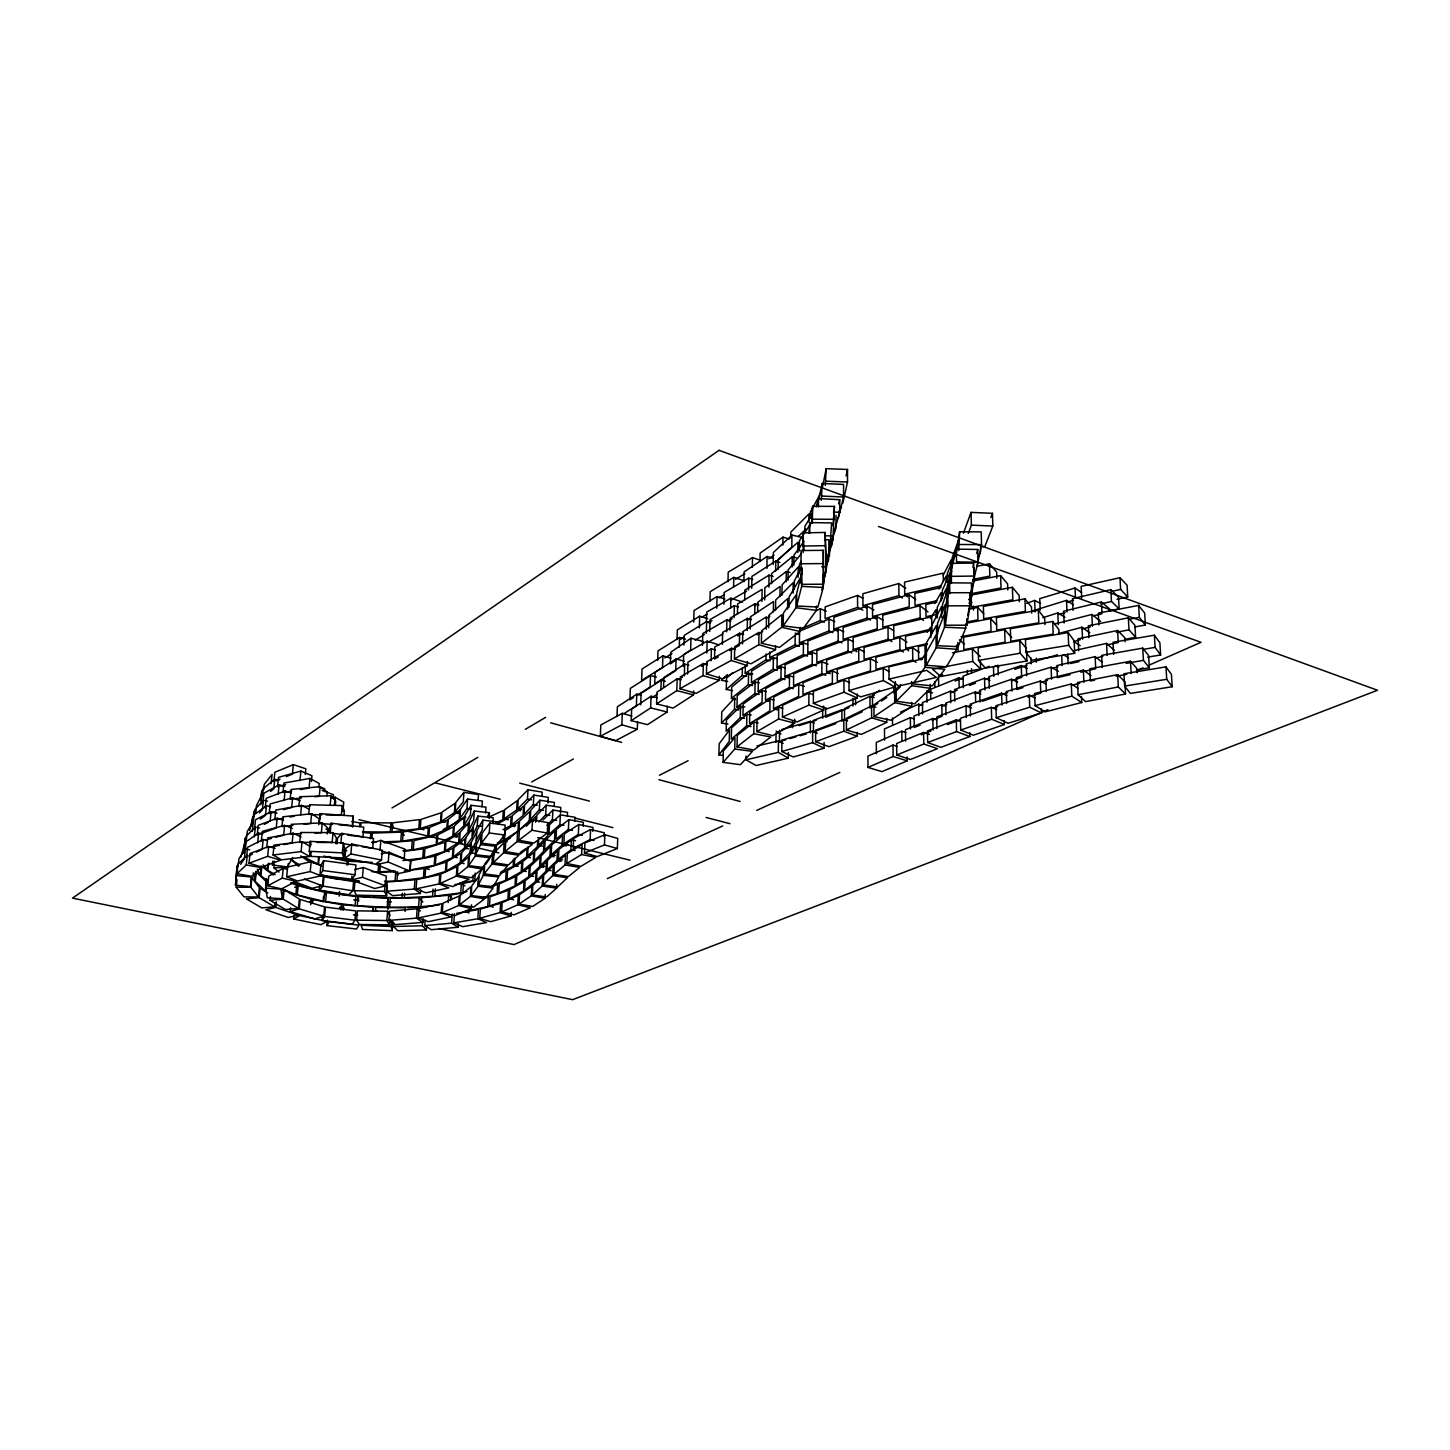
<?xml version="1.0" encoding="UTF-8"?>
<svg xmlns="http://www.w3.org/2000/svg" width="1450" height="1450" viewBox="0 0 1450 1450"><rect width="100%" height="100%" fill="white"/><g stroke="black" fill="none" stroke-linecap="round" stroke-linejoin="round"><path stroke-width="1.5" d="M829.309 548.154L829.291 556.655L831.629 522.924L809.807 522.598L808.864 533.092M832.391 671.042L832.373 683.077L802.974 694.55L803.046 682.642L832.391 671.042L838.263 673.471M832.318 537.497L832.318 543.841L826.899 557.815M832.862 536.192L832.862 540.433L834.457 506.394L812.616 506.267L811.674 523.305M837.284 630.967L833.841 629.119L833.859 617.247L867.009 606.136L873.824 609.961M836.016 515.276L835.998 527.945L829.889 546.233M821.896 661.816L793.658 673.797L793.549 685.596L821.86 673.761L821.896 661.816L827.914 664.173M821.244 500.268L822.277 483.466L843.556 484.427L843.574 497.024L838.227 518.031M822.658 718.257L822.694 710.609M801.759 573.384L796.721 593.195L796.63 606.009L817.854 607.043L823.31 587.449L823.346 574.436M823.509 584.187L823.292 550.329L801.071 550.529L800.98 563.76L801.651 584.35L823.509 584.187L823.292 550.329M813.142 694.586L808.919 693.154L782.565 705.226L782.456 717.043L797.174 721.901L823.654 710.083L823.673 706.114M816.459 732.993L812.653 731.126L781.894 740.08L781.786 751.517L793.295 756.954L824.071 748.218L824.089 742.472M824.76 576.556L824.778 572.297M821.787 566.751L826.156 566.678L825.159 532.458L802.883 532.857L803.246 552.359M825.612 707.673L825.594 717.243L849.066 707.654M825.304 485.478L826.192 468.658L847.507 469.456L847.525 482.016L842.758 503.331M830.197 673.724L826.591 671.984L826.627 660.022L858.726 648.984L864.109 651.648M828.603 555.821L828.584 560.044L825.938 565.917M832.844 632.599L828.965 630.913L829.001 619.059L799.53 631.167L799.439 642.894L803.3 644.543M812.308 523.396L812.616 506.267M812.272 652.428L785.084 664.771L784.957 676.479L812.217 664.299L812.272 652.428L816.386 653.968M824.071 748.218L812.598 742.672L812.653 731.126M857.258 693.952L857.276 697.976L826.681 708.905L813.359 703.304L813.414 691.324L843.936 680.123L849.627 682.606M817.184 733.283L813.45 731.833L813.504 720.342L841.906 709.739L841.906 721.357M857.131 732.377L857.149 736.256L828.929 746.696L815.625 741.729L815.661 730.166L843.809 719.472L847.597 720.94M783.236 625.82L796.032 607.713L796.123 594.917L783.362 613.223L783.236 625.82L803.264 628.43L816.404 610.396L816.423 606.136M818.471 506.993L818.507 498.564L839.731 499.706L839.731 512.339L833.732 533.02M799.802 629.318L820.338 620.546L820.374 608.746L826.283 611.266M803.427 642.876L777.182 655.545L777.055 667.181L803.354 654.657L803.427 642.876L807.614 644.38M804.859 532.458L804.895 526.368L812.435 513.789M811.601 654.439L807.813 652.772L807.886 640.972L838.173 629.191L843.846 631.783M808.882 522.054L808.919 513.952L790.812 532.077L790.757 538.077M782.456 717.043L808.846 705.117L808.919 693.154M809.752 533.382L809.807 522.598M810.188 518.339L810.224 512.267L821.28 492.13M810.369 732.776L810.423 721.303L781.604 729.604M794.256 589.461L794.31 581.088L801.089 567.548M769.787 651.884L769.714 657.684L795.107 644.833L795.18 635.082M782.728 708.252L778.722 707.201L757.045 719.998L756.864 731.652L772.796 735.676L794.673 723.151L794.691 719.218M797.881 552.486L797.953 542.3L778.215 559.555L778.106 569.596M798.171 577.408L798.243 566.986L782.058 584.93L781.949 595.207M799.186 573.692L799.24 565.337L800.926 561.368M799.385 550.891L799.457 540.687L812.236 521.329M798.714 684.545L798.642 696.417L773.539 708.706L773.666 696.979L798.714 684.545L804.388 686.357M761.395 643.274L781.695 627.27L781.822 614.691L761.558 630.859L761.395 643.274L779.52 647.371L800.074 631.493L800.092 627.306M800.164 582.465L800.183 578.206L789.054 597.056L788.963 607.532M800.599 582.791L802.176 568.309M796.63 606.009L801.669 586.398L801.614 567.168M786.208 581.74L786.317 571.499L790.232 572.533M787.64 609.054L787.731 598.578L768.844 615.38L768.681 627.759M788.021 580.236L788.111 569.995L801.705 553.211M746.043 756.03L745.971 759.818L756.103 765.509L788.347 758.169L788.401 752.478M789.507 675.754L765.654 688.533L765.509 700.187L789.398 687.536L789.507 675.754L793.349 676.933M802.067 537.37L791.936 535.086L791.827 547.212L776.312 561.621M792.153 567.004L792.244 556.8L796.213 557.797M793.096 593.123L793.168 582.683L775.659 600.064L775.533 610.377M792.479 727.683L792.534 721.991M793.821 565.464L793.893 555.241L803.934 541.466M775.949 742.4L776.04 732.939M756.864 731.652L778.596 719.001L778.722 707.201M788.347 758.169L778.324 752.351L778.451 740.932L756.936 745.971M779.973 596.693L780.082 586.416L757.788 602.221L757.643 612.353M783.199 743.397L779.429 741.566L779.538 730.184M781.097 666.783L758.368 679.869L758.187 691.433L780.97 678.473L781.097 666.783L785.012 667.906M782.873 545.091L782.964 537.134L789.217 539.037M768.899 587.196L769.044 575.124L773.122 576.429M770.022 699.027L769.877 710.736L749.541 723.695L749.722 712.131L770.022 699.027L774.101 700.024M771.527 583.661L771.654 573.584L792.244 556.8M773.194 564.503L773.339 552.541L791.936 535.086M773.357 611.809L773.484 601.533L750.429 616.83L750.23 629.01M773.357 657.611L751.644 670.987L751.463 682.479L773.213 669.229L773.357 657.611L777.327 658.699M775.623 571.137L775.75 561.096L779.864 562.401M734.461 658.898L758.803 644.688L758.984 632.309L734.697 646.664L734.461 658.898L751.009 663.774L775.496 649.709L775.551 645.594M759.999 560.951L760.108 553.084L782.964 537.134M761.939 601.46L762.12 589.334L737.633 603.979L737.452 613.948M762.211 690.635L762.048 702.253L742.962 715.502L743.161 704.029L762.211 690.635L766.343 691.577M764.694 599.938L764.857 587.794L786.317 571.499M766.923 568.418L767.086 556.492L773.267 558.413M745.336 665.677L745.209 673.289L766.017 659.768L766.089 653.986M766.307 629.191L766.47 616.83L742.744 631.638L742.527 643.854M735.621 699.226L731.452 698.393L748.363 684.636L748.544 673.181L752.768 674.051M751.716 588.338L751.897 576.429L775.75 561.096M752.351 567.367L752.496 557.579L760.344 560.28M754.761 613.876L754.906 603.762L758.948 605.085M753.946 722.1L737.252 735.386L737.035 746.859L753.764 733.718L753.946 722.1L758.187 722.916M755.088 682.026L737.198 695.674L736.981 707.056L754.924 693.553L755.088 682.026L759.274 682.932M740.497 706.222L726.432 719.979L726.196 731.271L740.298 717.659L740.497 706.222L744.811 706.929M732.558 690.671L726.269 689.457L742.255 675.482L742.382 667.906M743.904 581.722L744.086 571.916L767.086 556.492M744.684 600.046L744.847 590.096L769.044 575.124M747.221 630.569L747.421 618.389L751.444 619.712M735.476 649.546L731.452 648.259L706.73 661.762L706.44 673.815L722.426 678.781L747.312 665.586L747.384 661.526M748.562 589.987L748.762 578.115L752.695 579.456M746.841 714.288L731.543 727.809L731.326 739.192L746.659 725.816L746.841 714.288L751.136 715.049M706.44 673.815L731.217 660.475L731.452 648.259M731.452 698.393L731.688 687.082L748.544 673.181M733.591 587.123L733.791 577.354L743.651 580.616M734.117 617.646L734.334 605.701L738.304 607.006M721.52 723.079L734.498 709.268L734.715 697.903L721.756 711.859L721.52 723.079L727.954 724.058M734.769 748.998L734.969 737.543L723.314 751.082L723.097 762.374L740.479 764.676L752.405 751.372L734.769 748.998L723.097 762.374M743.614 634.52L739.609 633.215L739.373 645.413L729.821 650.651M722.354 644.434L722.607 632.418L747.421 618.389M723.912 604.179L724.148 592.434L748.762 578.115M726.631 631.783L726.885 619.821L730.854 621.107M727.991 581.831L728.19 572.17L752.496 557.579M726.269 689.457L726.504 678.219L732.884 672.582M729.984 630.079L730.22 618.081L754.906 603.762M730.673 608.076L730.873 598.197L742.672 602.149M716.771 608.257L717.025 596.548L724.946 599.086M707.382 664.752L703.341 663.538L680.34 676.86L679.996 688.75L696.145 693.39L719.309 680.358L719.399 676.353M718.91 754.924L719.164 743.723L729.495 730.021L729.278 741.367L718.91 754.924L723.278 755.45M679.996 688.75L703.033 675.591L703.341 663.538M706.44 621.905L706.676 612.136L730.873 598.197M706.331 633.306L706.621 621.524L710.645 622.739M706.839 653.062L707.129 641.154L719.091 644.888M709.974 601.315L710.21 591.673L733.791 577.354M709.702 631.439L709.974 619.639L734.334 605.701M711.098 660.747L711.388 648.73L715.412 649.963M681.337 679.851L677.168 678.763L656.977 692.194L656.596 703.903L673.144 708.053L693.535 694.894L693.644 690.961M699.371 627.85L699.661 616.196L707.618 618.643M702.452 645.413L702.743 633.577L726.885 619.821M332.521 824.397L319.308 823.419L320.214 813.613L353.184 816.096L352.549 827.134M687.608 674.051L687.934 662.179L711.388 648.73M690.961 638.236L690.653 650.017L670.353 663.919L670.697 652.301L690.961 638.236L703.449 641.571M693.716 622.123L694.024 610.577L717.025 596.548M676.062 658.934L675.718 670.661L654.729 683.874L655.128 672.293L676.062 658.934L684.201 661.182M677.023 639.504L677.313 629.916L699.661 616.196M656.596 703.903L676.806 690.635L677.168 678.763M679.271 647.171L679.561 637.493L685.542 639.251M683.312 666.329L683.657 654.548L707.129 641.154M683.983 645.069L684.255 635.372L706.621 621.524M684.346 675.954L684.672 664.1L688.822 665.206M657.213 697.776L651.05 696.217L631.638 709.123L631.203 720.65L647.534 724.656L667.145 712.004L667.326 706.186M244.923 844.353L245.123 838.317L243.618 853.107M660.892 689.982L661.218 680.249L665.296 681.319M662.904 655.871L662.523 667.453L641.589 680.467L642.006 669.012L662.904 655.871L670.915 658.137M663.556 687.373L663.864 677.621L684.672 664.1M656.542 677.15L650.524 675.519L650.126 687.064L637.257 695.166M631.203 720.65L650.651 707.908L651.05 696.217M657.666 660.439L657.974 650.869L679.561 637.493M631.928 716.137L622.304 713.309L600.808 724.964L600.318 736.31L615.634 740.66L637.293 729.259L637.565 721.629M640.701 704.827L641.099 693.299L661.218 680.249M640.846 695.184L636.804 694.151L636.387 705.661L623.989 713.618M600.318 736.31L621.851 724.801L622.304 713.309M617.338 848.54L617.736 838.426L604.886 834.747L584.912 842.976L584.459 853.017L597.273 856.569L617.338 848.54L604.451 844.897L584.459 853.017M616.993 716.264L617.374 706.784L636.804 694.151M604.07 836.777L604.251 832.753L590.567 829.509L573.656 838.408L573.185 848.341L590.132 839.55L594.047 840.474M604.451 844.897L604.886 834.747M590.132 839.55L590.567 829.509M592.778 831.376L592.941 827.406L578.768 824.506L564.376 833.877L563.905 843.719L567.911 844.534M563.905 843.719L578.314 834.457L578.768 824.506M581.595 854.521L582.048 844.498L567.331 853.615L566.841 863.529L580.906 866.339L595.787 857.403L581.595 854.521L566.841 863.529M583.154 826.21L583.335 822.277L568.853 819.649L556.456 829.346L555.966 839.079L568.382 829.509L572.533 830.252M568.382 829.509L568.853 819.649M571.409 839.949L558.903 849.41L558.413 859.216L570.938 849.863L571.409 839.949L575.541 840.692M574.78 821.171L574.979 817.274L560.371 814.846L549.441 824.742L548.952 834.403L559.881 824.615L560.371 814.846M532.313 894.904L542.191 886.022L542.699 876.38L532.821 885.37L532.313 894.904L546.577 896.988L556.619 888.161L556.8 884.301M560.479 813.16L560.751 807.414L546.161 805.203L536.826 815.244L536.518 820.936M551.181 854.775L562.092 845.223L562.582 835.399L551.671 845.06L551.181 854.775L555.332 855.428M567.349 816.205L567.548 812.344L552.903 810.061L542.989 820.066M565.011 864.998L565.482 855.101L554.408 864.526L553.9 874.314L568.436 876.579L579.71 867.336L565.011 864.998L553.9 874.314M540.56 865.577L549.949 856.116L550.438 846.419L541.067 855.989L540.56 865.577L544.711 866.176M546.741 825.394L552.414 819.739L552.903 810.061M554.19 806.236L554.389 802.43L539.871 800.237L530.736 810.278L530.229 819.685L539.364 809.734L539.871 800.237M552.649 875.637L553.139 865.868L543.696 875.22L543.188 884.881L557.743 886.911L567.385 877.721L552.649 875.637L543.188 884.881M546.994 870.054L556.945 860.629L557.434 850.842L547.502 860.376L546.994 870.054L551.163 870.671M541.974 795.851L542.173 792.117L527.999 789.779L518.176 799.675L517.65 808.919L521.674 809.571M529.685 875.836L539.581 866.756L540.089 857.186L530.211 866.357L529.685 875.836L533.745 876.434M538.983 821.896L545.653 814.791L546.161 805.203M547.955 802.992L548.245 797.355L533.872 795.107L524.574 805.094L524.048 814.429L533.364 804.533L533.872 795.107M547.303 833.061L547.828 822.658L532.531 819.794L519.408 829.944L518.81 840.257L533.981 843.03L547.303 833.061L531.969 830.234L518.81 840.257M548.209 826.156L547.701 835.798L538.367 845.495L542.499 846.093M518.991 904.057L531.298 895.864L531.806 886.331L519.517 894.632L518.991 904.057L532.621 906.449L545.055 898.311L545.236 894.505M531.969 830.234L532.531 819.794M535.521 822.204L535.829 816.531L526.278 826.21M537.678 840.982L537.37 846.691L527.619 856.007L528.126 846.601M535.558 881.564L536.065 872.03L525.154 880.784L524.628 890.228L535.558 881.564L539.581 882.216M538.367 845.495L538.766 837.864M517.741 904.818L518.284 895.393L502.189 902.643L501.646 911.959L514.134 914.841L530.319 907.754L517.741 904.818L501.646 911.959M522.362 870.87L522.888 861.481L533.763 852.509L533.237 861.989L522.362 870.87L526.35 871.522M517.65 808.919L527.474 799.131L527.999 789.779M514.768 858.164L514.351 865.614L526.604 857.022L527.129 847.616M529.286 820.863L529.794 811.474L519.517 821.026L518.991 830.306L529.286 820.863L533.31 821.534M235.516 885.207L237.075 865.994L235.516 885.207L250.651 886.566L251.629 877.069M509.294 898.855L509.82 889.521L524.03 881.654L523.504 891.097L509.294 898.855L513.644 899.761M513.554 858.962L513.119 866.393L500.957 871.994M503.984 818.906L516.671 809.952L517.215 800.69L504.528 809.752L503.984 818.906L508.424 819.794M479.769 918.303L500.069 912.558L500.631 903.241L480.349 909.059L479.769 918.303L490.626 921.692L510.944 916.001L511.161 912.286M517.07 841.616L517.668 831.321L505.778 841.326L505.162 851.494L520.296 854.068L532.386 844.244L517.07 841.616L505.162 851.494M497.241 842.957L503.186 840.547L503.513 835.055M503.567 852.854L504.165 842.704L493.942 852.618L493.326 862.641L508.461 864.961L518.882 855.228L503.567 852.854L493.326 862.641M504.582 835.019L505.18 825.104L489.864 823.02L482.052 833.297L481.436 843.103L496.589 845.132L504.582 835.019L489.248 832.952L481.436 843.103M503.023 829.69L510.636 825.63L511.161 816.423L497.876 823.618M511.741 824.76L512.285 815.553L523.631 806.218L523.106 815.534L511.741 824.76L515.656 825.467M491.912 864.073L492.529 854.05L484.753 863.964L484.137 873.861L499.344 875.818L507.319 866.067L491.912 864.073L484.137 873.861M489.484 906.051L490.046 896.807L508.424 890.209L507.881 899.544L489.484 906.051L493.362 907.12M494.323 854.702L494.758 847.38M495.936 852.256L496.389 844.933L510.237 838.064M485.623 812.87L485.986 807.143L471.014 805.294L464.961 815.625L464.326 825.068L468.567 825.576M483.303 875.347L483.919 865.451L478.881 875.347L478.246 885.116L493.489 886.675L498.746 876.924L483.303 875.347L478.246 885.116M489.085 818.507L489.448 812.743L474.295 811.058L469.184 821.498L468.567 831.013L472.845 831.484M489.248 832.952L489.864 823.02M492.837 823.564L493.199 817.746L477.92 816.096L473.026 826.591L472.41 836.179L477.286 825.811L477.92 816.096M470.398 896.426L471.014 886.802L460.157 895.321L459.523 904.836L473.588 907.156L484.626 898.801L470.398 896.426L459.523 904.836M471.141 895.538L471.757 885.896L478.663 876.507L478.047 886.276L471.141 895.538L485.986 897.332L493.073 888.107L478.047 886.276M473.207 875.347L472.845 880.821L459.577 883.104M442.304 912.612L458.562 905.543L459.197 896.028L442.957 903.187L442.304 912.612L454.974 915.603L471.304 908.606L471.558 904.8M478.119 800.219L478.482 794.564L463.928 792.353L455.789 802.43L455.155 811.764L459.269 812.362M468.658 865.65L475.328 856.007L475.963 846.347L469.293 856.098L468.658 865.65L483.466 867.463M475.491 854.793L476.126 845.114L481.183 834.856L480.548 844.643L475.491 854.793L490.68 856.37L495.918 846.274L480.548 844.643M474.766 880.404L475.237 873.099M481.998 806.726L482.361 801.034L467.589 799.004L460.484 809.209L459.849 818.597L464.036 819.159M498.184 821.969L482.85 820.174L482.216 829.98L476.252 840.293M454.448 913.717L453.832 922.889L462.641 926.677L486.602 922.581L477.847 918.738L478.427 909.513L456.623 913.337M459.849 818.597L466.954 808.502L467.589 799.004M453.288 856.968L464.471 848.105L465.106 838.644L453.941 847.597L453.288 856.968L457.257 857.675M471.014 805.294L470.398 814.846L464.326 825.068M467.951 866.574L468.567 857.041L457.91 865.904L457.276 875.347L471.323 877.703L482.143 868.985L467.951 866.574L457.276 875.347M470.072 852.745L470.706 843.175L461.752 852.546L461.118 862.007L470.072 852.745L474.222 853.361M474.295 811.058L473.661 820.7L468.567 831.013M458.291 923.614L458.055 927.257L451.603 923.161L452.219 914.007M456.351 876.09L456.986 866.647L440.836 874.114L440.184 883.449L452.799 886.53L469.057 879.226L456.351 876.09L440.184 883.449M445.313 850.896L458.708 842.486L459.342 833.097L445.966 841.598L445.313 850.896L449.119 851.694M463.928 792.353L463.293 801.796L455.155 811.764M460.284 862.822L460.919 853.379L447.071 861.572L446.419 870.906L460.284 862.822L464.109 863.638M454.883 884.591L461.336 883.775L460.737 892.892L434.873 896.118L435.399 888.868M441.163 913.101L441.815 903.676L418.996 908.57L418.307 917.923L428.257 921.674L451.077 916.908L441.163 913.101L418.307 917.923M448.177 902.534L448.684 895.248L421.642 897.641L420.971 906.703L439.024 905.144M452.817 836.161L453.451 826.844L437.846 834.801L437.175 844.045L452.817 836.161L457.076 837.23M441.308 821.407L454.412 812.653L455.046 803.336L441.96 812.181L441.308 821.407L445.114 822.222M453.651 835.381L454.285 826.047L464.308 816.622L463.674 826.065L453.651 835.381L457.674 836.07M450.533 900.45L450.896 894.976L464.145 892.711M433.061 889.067L432.553 896.317L404.369 897.731L404.677 893.164M439.096 883.92L439.749 874.586L416.748 879.606L416.059 888.868L425.847 892.783L448.829 887.889L439.096 883.92L416.059 888.868M425.647 868.278L424.977 877.54L445.44 871.504L446.093 862.152L425.647 868.278L429.309 869.511M393.802 922.853L393.53 926.496L397.663 930.683L426.318 929.976L422.349 925.771L422.748 920.297M420.373 910.926L417.183 908.787L389.597 911.107L388.854 920.406L395.379 924.611L422.892 922.381L423.164 918.666M458.055 927.257L431.321 929.686L424.759 925.626L425.158 920.152M426.318 929.976L426.59 926.351M420.373 893.49L414.283 889.067L414.972 879.806L387.168 882.035L386.443 891.261L392.66 895.647L420.373 893.49L420.645 889.811M420.246 828.53L420.935 819.395L441.144 812.816L440.492 822.041L420.246 828.53L423.907 829.817M422.892 922.381L416.494 918.14L417.183 908.787M419.249 897.768L418.579 906.83L389.597 907.338L390.304 898.293L419.249 897.768L422.82 902.136M405.076 911.434L405.347 907.791L375.822 907.428L375.532 911.053M409.824 871.142L388.256 862.025L376.583 864.526L398.206 873.571L409.824 871.142L410.567 861.391L389.035 852.183L381.259 853.869M833.025 525.589L834.457 506.394M392.207 930.664L391.119 926.496L361.159 925.263L362.446 929.45L392.207 930.664L392.914 921.62M397.644 871.758L396.919 880.966L423.4 877.794L424.089 868.532L404.26 870.961M371.871 838.571L372.324 833.116L401.469 832.101L400.744 841.217L382.782 841.834M402.339 893.272L401.994 897.786L372.342 897.188M250.651 886.566L251.412 876.978L236.06 875.601M360.706 826.337L361.014 822.712L390.993 822.929L390.267 832.028L362.391 831.811M388.256 862.025L389.035 852.183M386.57 895.846L387.295 886.675L385.265 882.126L384.522 891.351L386.57 895.846L356.41 895.176L354.181 890.681L354.978 881.455L359.292 881.546M387.947 898.275L387.222 907.319L357.262 905.743L358.023 896.698L387.947 898.275L387.984 909.313M389.452 924.846L386.86 920.496L387.585 911.198L357.407 910.872L356.627 920.17L359.401 924.502L389.452 924.846L389.887 919.282M391.119 926.496L391.536 921.04M374.553 872.157L395.741 871.885L395.016 881.111L384.413 881.237M378.649 864.581L378.051 871.903L371.508 871.595M380.027 850.207L380.824 840.384L404.931 849.12L404.188 858.853L382.039 850.933M379.175 872.827L379.084 864.272M380.444 864.49L379.864 871.831L395.197 870.906M381.477 860.049L382.274 850.189L351.734 844.009L345.843 848.286L344.973 858.146L375.423 864.2L381.477 860.049L350.882 853.923L344.973 858.146M351.951 876.054L351.607 879.969L374.716 888.487L385.555 885.877L386.334 876.162L363.298 867.499L354.616 869.656M373.194 910.981L373.502 907.356L343.523 904.8L342.798 908.969M354.996 920.206L355.776 910.908L325.507 907.138L324.655 916.472L322.118 920.46L352.278 924.158L354.996 920.206L324.655 916.472M351.607 879.969L362.464 877.304L363.298 867.499M370.384 838.698L370.837 833.224L364.312 832.59M350.882 853.923L351.734 844.009M352.785 890.753L353.564 881.546L324.002 876.869L323.169 886.131L319.29 890.119L348.761 894.704L352.785 890.753L323.169 886.131M355.069 874.749L355.921 864.925L323.676 860.666L320.849 865.269L319.942 875.075L352.06 879.262L355.069 874.749L322.77 870.526L319.942 875.075M359.636 826.591L359.944 822.966L351.661 821.443M949.931 583.48L951.653 563.361L973.566 563.071L973.893 576.067L971.754 596.022L967.694 615.489M951.345 582.991L951.653 563.361M343.668 857.965L342.417 852.872L343.306 842.957L310.173 841.381L309.249 851.313L310.699 856.406L343.668 857.965L344.538 848.087L343.306 842.957M339.155 896.118L339.554 891.623M340.986 910.02L341.457 904.582L312.91 899.616L309.865 902.081M346.876 864.961L347.202 861.3L323.658 856.098M343.052 910.256L343.523 904.8M347.964 864.889L348.29 861.228L372.269 862.406M353.184 816.096L352.332 825.884L339.137 824.905M326.939 925.607L329.132 921.692L358.893 925.136L356.555 929.015L326.939 925.607L327.428 920.17M335.82 843.773L336.346 837.882L333.047 832.626L300.676 832.481L299.715 842.359L310.536 842.414M336.781 843.121L337.125 839.224M337.071 843.9L337.596 838.009L341.747 833.369L373.538 838.553L372.722 848.395L362.101 846.673M308.723 814.501L309.647 804.75L342.182 805.584L341.312 815.353L326.105 814.954M342.907 811.692L343.759 802.176L335.095 797.21L330.673 797.899M340.877 843.248L341.747 833.369M344.067 814.846L344.411 810.967L342.182 805.584M319.29 890.119L319.798 884.591M322.77 870.526L323.676 860.666M293.987 881.509L312.149 888.234L322.462 885.841L323.296 876.579L319.272 875.057M327.229 833.967L327.772 828.095L322.281 822.839L291.377 824.289L290.417 834.094L301.473 833.587M330.165 805.457L331.053 795.742L299.806 796.702L298.881 806.399L310.046 806.055M328.588 832.064L331.071 823.183L363.751 827.134L362.917 836.958L347.638 835.127M323.042 901.972L323.531 896.553M322.118 920.46L322.607 914.914M333.138 798.533L333.482 794.745L322.063 790.377M330.183 833.025L331.071 823.183M290.199 911.579L314.632 918.901L323.749 916.219L324.583 906.903L300.168 899.435L299.28 908.842L290.199 911.579L290.544 907.845M326.449 892.566L325.634 901.646L355.087 905.579L355.848 896.535L326.449 892.566L324.51 895.23M334.388 804.859L335.095 797.21M335.367 805.022L335.711 801.161L331.053 795.742M333.047 832.626L332.159 842.522L317.024 842.45M301.364 798.044L290.181 799.113L291.124 789.471L320.16 786.643L319.272 796.322L314.795 796.757M310.681 904.709L311.188 899.236L288.767 892.566M318.674 824.706L319.218 818.851L311.605 813.722L282.931 816.803L281.971 826.554L293.009 825.394M312.566 903.259L312.91 899.616M318.638 856.642L317.967 864.019L303.068 856.624M322.281 822.839L321.374 832.681L314.741 832.989M318.529 864.363L319.218 856.986M326.848 795.814L327.211 791.972L320.16 786.643M298.446 908.407L299.334 899L284.182 889.629L283.257 899.127L298.446 908.407L285.396 909.513L270.081 900.269L270.461 896.481M311.406 781.459L311.949 775.75L300.893 771.074L278.472 777.363L277.512 786.842L285.686 784.595M311.605 813.722L310.681 823.509L304.047 824.216M310.427 846.601L302.053 841.671L274.05 845.132L273.053 854.993L281.572 859.832L309.502 856.479L309.865 852.528M310.699 856.406L311.079 852.455M311.152 861.699L287.644 866.991L286.683 876.761L310.228 871.541L311.152 861.699L321.936 866.049M318.819 787.314L319.181 783.471L309.956 778.414L283.928 783.054L282.986 792.624M300.621 815.099L301.564 805.366L275.79 810.043L274.811 819.721L283.421 818.181M305.298 774.481L305.841 768.79L293.335 764.621L274.829 772.288L273.887 781.713M293.625 918.956L299.769 915.621L327.156 921.403L320.921 924.683L293.625 918.956L293.969 915.294M309.502 856.479L301.111 851.585L302.053 841.671M298.211 885.787L297.322 894.94L323.785 901.338L324.601 892.257L298.211 885.787L294.694 887.436M309.049 788.039L309.956 778.414M283.221 868.351L268.757 876.09L267.779 885.751L282.261 878.102L283.221 868.351L287.173 869.275M293.335 764.621L292.411 774.119L286.23 776.656M267.579 884.373L266.564 878.519L265.586 888.143L267.308 897.786L282.406 898.746L283.33 889.231M300.096 800.817L292.61 797.79L291.667 807.469L283.493 809.68M288.333 863.439L287.952 867.209L273.959 867.843L274.34 864.073M266.728 847.724L267.724 837.937L293.081 833.17L292.139 843.03L283.656 844.607M299.969 780.644L300.893 771.074M284.109 800.581L285.07 790.975L291.341 793.041M274.576 906.812L259.169 897.659L246.282 898.819L261.816 907.918L274.576 906.812L274.956 903.096M275.79 907.374L298.156 915.186L288.206 917.487L265.821 909.73L275.79 907.374L276.334 901.827M292.248 828.294L284.617 825.358L283.656 835.146L275.536 837.303M270.117 821.353L271.096 811.692L276.896 813.251M278.817 780.227L274.757 779.321L273.796 788.8L270.498 791.41M268.649 846.492L250.053 853.488L249.038 863.257L267.652 856.334L268.649 846.492L275.101 848.431M267.724 864.254L267.163 869.819L263.121 864.816M268.667 863.076L267.906 870.489L275.119 874.64M278.146 794.382L279.107 784.831L284.889 786.408M292.719 857.53L287.354 866.919L272.437 864.961L272.817 861.173M283.493 820.229L277.186 818.217L276.207 827.95L259.314 834.203M257.647 842.776L258.662 833.079L262.74 833.967M262.432 796.086L263.211 788.582L274.757 779.321M263.302 790.286L263.683 786.571M263.683 789.924L264.263 784.341L272.074 774.391L271.114 783.779M255.834 871.323L254.856 880.73L253.243 872.882M262.903 802.702L263.882 793.241L279.107 784.831M267.561 801.053L263.356 800.291L262.377 809.807L259.478 812.942M261.326 841.091L262.323 831.357L284.617 825.358M265.241 807.868L266.22 798.334L285.07 790.975M270.534 806.635L266.474 805.747L265.477 815.335L260.275 819.087M267.108 840.511L263.193 839.496L262.196 849.265L256.342 852.165M261.29 865.849L260.329 875.202L257.339 869.221M258.408 896.988L259.369 887.618L251.865 877.794L250.886 887.273L258.408 896.988L243.944 896.861L236.223 887.164L237.021 879.57M259.169 897.659L260.13 888.288L267.815 892.91M246.572 856.986L247.587 847.308L263.193 839.496M246.228 864.961L247.261 855.228L238.017 864.109L236.984 873.734L251.72 876.308L261.127 867.589L246.228 864.961L236.984 873.734M249.672 830.487L252.844 816.64L251.847 826.101M252.862 821.316L253.841 811.928L254.076 816.096M252.354 831.249L254.638 809.825L263.356 800.291M255.78 812.834L256.559 805.366L261.816 795.289L260.855 804.732M254.511 829.346L255.508 819.776L271.096 811.692M254.312 836.795L255.327 827.171L259.532 827.932M257.212 834.982L258.209 825.34L277.186 818.217M260.928 800.092L261.888 790.739L260.511 799.131M238.036 866.158L239.032 858.491L245.431 849.138L249.744 849.791M240.827 857.059L244.633 843.537M245.231 843.954L246.047 836.342L255.327 827.171M246.409 839.097L247.316 831.394L253.351 821.697M973.095 567.548L973.566 563.071M947.756 592.742L945.074 612.335L945.327 625.222L966.878 625.204L969.996 605.792L969.669 592.706L947.756 592.742L948.01 605.828L945.327 625.222M825.666 573.149L828.856 552.74L828.893 539.781L824.524 539.672M971.754 596.022L971.373 582.991L949.605 582.846L946.125 606.789M977.3 564.902L981.541 544.62L981.197 531.878L959.628 531.751L955.912 556.383M958.776 550.565L959.628 531.751M822.277 488.016L826.192 468.658M821.896 589.951L826.119 569.941L825.159 532.458M372.596 911.488L373.502 907.356M846.075 475.908L847.507 469.456M817.347 504.691L822.277 483.466M951.508 569.179L956.275 549.115L977.735 549.478L978.079 562.237L973.929 578.151M976.702 553.483L977.735 549.478M816.259 506.938L818.507 498.564M838.535 503.875L839.731 499.706M951.689 570.956L947.067 586.688L947.249 595.08M970.793 592.071L974.509 580.399L974.183 567.621M949.188 585.51L942.446 604.741L942.609 613.114M959.393 537.877L952.179 557.761L952.306 563.923M963.434 533.201L971.047 512.376L992.452 513.318L992.833 526.06L984.786 546.668L980.581 546.487M968.31 533.382L971.373 525.136L971.047 512.376M969.107 603.345L970.702 599.122M990.857 517.469L992.452 513.318M978.369 557.199L980.653 551.29L980.544 547.121M937.262 645.703L944.53 627.216L944.276 614.365L937.026 633.052L937.262 645.703L958.088 646.646L965.754 628.158L965.646 623.881M955.006 554.371L947.249 573.874L947.43 582.103M487.671 816.205L489.448 812.743M943.261 575.07L951.127 559.954L951.254 566.116M931.897 625.131L941.431 606.861L941.63 617.319M476.706 832.01L471.304 842.16L470.67 851.73L476.071 841.707L476.887 830.596L482.85 820.174M272.437 864.961L274.521 861.191M939.002 589.026L946.161 576.049L946.288 582.211M926.278 665.314L936.211 647.751L935.975 635.118L926.079 652.862L926.278 665.314L946.397 666.801L956.692 649.274L956.601 645.069M838.408 512.285L841.526 506.866M934.779 603.508L941.159 592.597L941.322 600.826M930.465 618.534L936.029 609.653L936.174 617.881M927.148 632.381L930.664 627.179L930.846 637.474M240.573 864.345L244.398 858.799L246.174 841.616L258.662 833.079M485.75 864.254L489.176 859.451M921.203 659.913L924.828 654.856L925.028 667.29L912.902 683.929L932.314 685.85L944.766 669.284L925.028 667.29M900.722 684.472L896.118 689.185L896.245 701.238L914.696 703.812L930.374 688.333L930.302 684.273M896.245 701.238L911.651 685.687L911.597 681.609M798.261 536.591L805.838 529.105M900.269 686.901L895.466 691.559L895.375 681.591M727.374 674.612L721.321 680.286L727.628 681.446M254.312 814.61L266.474 805.747M520.133 852.582L525.389 848.848M768.754 558.794L774.028 555.151M894.722 702.67L894.596 690.635L873.951 704.754L874.024 716.626L894.722 702.67L911.742 706.349L911.688 702.344M911.742 706.349L890.844 720.197L874.024 716.626M879.552 690.363L872.447 695.058L872.537 706.839L877.866 703.377M766.234 618.534L769.787 616.214M881.419 701.057L886.748 697.595M678.654 679.597L682.442 677.168M651.684 697.794L657.176 694.26M650.524 675.519L630.333 688.388L629.898 699.806L633.577 697.486M757.154 634.828L762.646 631.457M664.807 657.938L672.021 653.515M695.13 640.157L704.464 634.447M680.702 639.178L684.436 636.912M701.401 617.501L707.165 614.039M719.019 597.799L724.474 594.536M735.458 579.329L744.829 573.765M391.989 807.958L477.757 757.389M525.317 729.332L545.581 717.388M754.399 605.919L758.169 603.689M731.489 599.811L746.659 591.092M747.112 620.274L750.919 618.081M708.252 622.793L711.986 620.673M701.311 666.293L707.183 662.976M728.48 620.817L732.232 618.697M708.035 642.259L722.916 633.886M737.651 635.897L743.397 632.689M739.609 633.215L714.778 646.972L714.506 659.007L718.33 656.923M443.192 829.599L465.903 817.093M531.624 781.967L573.403 759.002M870.634 696.961L874.404 695.003M264.263 824.361L268.159 822.368M659.46 775.261L688.097 760.706M248.53 856.026L252.427 854.104M875.873 707.274L871.577 705.951L846.401 718.276L846.419 729.984L861.391 734.407L886.711 722.354L886.675 718.403M874.205 697.595L869.964 696.272L844.534 708.543L844.553 720.179L862.188 711.787M846.419 729.984L871.649 717.822L886.711 722.354M607.26 878.664L722.662 825.956M756.664 810.423L839.84 772.415M488.161 817.383L503.313 810.532L502.751 819.685L495.175 823.074M897.043 746.297L893.019 745.064L867.916 756.121L867.97 767.431L881.981 771.636L907.211 760.797L907.174 757.009M1047.897 709.684L514.043 944.602L439.024 928.526M1136.872 670.516L1143.089 667.798M1149.288 665.061L1201.017 642.296L878.519 526.459M905.797 732.522L901.809 731.235L876.308 742.436L876.38 753.728M914.298 718.928L910.364 717.623L884.482 728.933L884.572 740.207M900.522 712.095L918.684 704.174L922.581 705.516M867.97 767.431L893.127 756.501L907.211 760.797M816.278 610.522L820.374 608.746M926.586 692.737L930.719 690.961M918.774 705.806L922.871 704.048M929.468 734.443L923.596 732.449L896.644 743.524L896.752 754.979L910.401 759.492L937.498 748.653L923.777 744.031L896.752 754.979M275.935 780.861L280.049 779.176M936.7 719.853L932.839 718.493L905.471 729.694L905.616 741.131M954.299 692.611L950.511 691.179L922.436 702.597L922.617 713.998M945.618 706.132L941.793 704.736L914.08 716.046L914.243 727.483L920.188 725.072M799.439 642.894L828.965 630.913M942.609 674.576L938.512 676.244L938.676 685.705M962.709 679.271L958.958 677.803L930.574 689.33L930.737 698.809M921.294 734.806L931.081 730.854M942.699 705.933L946.723 704.319M932.096 720.287L942.011 716.3L941.793 704.736M955.151 681.029L963.362 677.748M951.091 692.574L957.181 690.127M807.813 652.772L838.173 641.118L841.961 642.839M960.099 721.266L956.311 719.853L927.456 730.909L927.656 742.527L940.887 747.33L969.833 736.528L969.742 732.631M971.609 707.963L966.008 705.769L936.754 716.934L936.972 728.534M980.943 694.151L975.415 691.904L945.781 703.159L945.998 714.741M990.006 680.539L984.55 678.237L954.535 689.584L954.789 701.129M927.656 742.527L956.565 731.597L969.833 736.528M989.371 666.293L963.054 676.189L963.326 687.717M947.43 724.601L959.991 719.871M815.625 741.729L843.809 731.181L857.149 736.256M967.784 706.585L971.736 705.099M974.835 693.662L980.852 691.414M969.398 685.469L975.488 683.204M985.637 679.434L989.697 677.929M853.579 641.788L848.051 639.16L816.876 650.579L816.821 662.469L848.069 651.177L851.766 652.899M813.45 731.833L835.816 723.604M500.032 873.353L506.195 871.124L505.651 880.386L493.326 884.808M1026.636 603.327L1034.666 600.427L1040.429 603.454M813.359 703.304L843.954 692.248L857.276 697.976M862.804 598.27L857.548 595.442L825.141 606.897L825.104 618.715L857.603 607.369L862.859 610.178M996.766 709.63L991.347 707.346L960.462 718.294L960.716 730.057L973.403 735.222L1004.361 724.529L1004.252 720.577M1006.916 695.547L1001.588 693.191L970.231 704.192L970.521 715.956M960.716 730.057L991.673 719.236L1004.361 724.529M1017.646 682.08L1011.556 679.252L979.711 690.309L980.019 702.036M993.558 707.963L997.763 706.513M1027.216 668.432L1021.253 665.55L988.936 676.624L989.262 688.315M982.158 701.311L1007.678 692.574M826.591 671.984L858.781 661.073L858.726 648.984M1011.538 680.793L1021.652 677.368L1021.253 665.55M1014.692 669.32L1027.017 665.224M833.841 629.119L867.082 618.135L870.489 620.038M870.399 658.681L837.266 669.302L837.266 681.355L870.471 670.861L870.399 658.681L877.322 662.324M1042.822 617.7L1057.829 612.951L1064.934 617.211M1035.155 698.066L1029.301 695.166L995.914 705.751L996.259 717.678L1008.04 723.278L1041.444 712.965L1041.299 708.959M877.123 616.703L843.157 627.415L843.175 639.377L877.214 628.774L877.123 616.703L882.905 620.092M798.95 725.653L816.205 720.269M996.259 717.678L1029.717 707.219L1041.444 712.965M1031.729 611.121L1066.511 600.373L1073.363 604.759M1045.994 684.056L1040.339 681.065L1006.3 691.577L1006.662 703.467M1058.808 614.528L1064.952 612.643M1027.996 696.979L1040.774 693.082L1040.339 681.065M1081.609 592.524L1075.03 588.029L1039.741 598.632L1040.176 610.142M1058.373 671.314L1051.105 667.199L1016.414 677.603L1016.794 689.475L1022.939 687.662M1067.218 602.112L1073.453 600.264M889.031 671.531L883.231 668.287L848.975 678.437L849.011 690.581L860.684 696.87L894.94 686.974L894.904 682.914M893.581 630.569L888.016 627.161L853.18 637.438L853.216 649.473L856.968 651.684M1041.354 682.225L1047.498 680.412M853.216 649.473L888.125 639.305L891.841 641.571M849.011 690.581L883.34 680.558L894.94 686.974M372.469 842.831L380.824 840.384M1057.485 654.82L1026.274 663.864L1026.691 675.718M781.786 751.517L812.598 742.672M1051.703 668.559L1057.974 666.764M491.496 886.276L497.658 884.518L497.114 893.78L482.687 897.822M905.724 588.428L898.801 583.534L862.895 593.739L862.949 605.683L866.466 608.058M779.429 741.566L785.61 739.808M789.743 738.63L795.923 736.89M800.056 735.712L806.254 733.954M862.949 605.683L898.946 595.606L902.408 598.016M906.884 642.114L899.798 637.493L864.055 647.334L864.109 659.442L899.924 649.727L903.495 652.011M292.61 797.79L270.189 803.916L269.211 813.522L275.337 811.873M915.729 599.629L909.077 594.699L872.483 604.505L872.574 616.522L875.963 618.914M1058.283 633.614L1082.008 627.234L1089.82 632.889M265.386 840.003L271.476 838.39M872.574 616.522L909.222 606.825L909.077 594.699M1073.906 641.426L1080.377 639.704M1077.894 688.261L1071.296 683.965L1034.629 693.553L1035.064 705.624L1045.106 711.859L1081.736 702.525L1081.464 696.471M1054.567 624.044L1091.85 614.456L1100.677 621.452M1035.064 705.624L1071.822 696.163L1081.736 702.525M919.336 652.446L912.594 647.751L875.909 657.122L875.999 669.32L912.757 660.076L916.146 662.396M1082.026 628.956L1090.327 626.853M928 611.936L919.989 605.737L882.724 615.144L882.832 627.252L920.188 617.936L923.396 620.401M1091.071 675.682L1083.368 670.136L1045.885 679.434L1046.356 691.469M1109.721 609.127L1101.456 601.949L1063.611 611.248L1064.101 622.956M1071.405 685.361L1079.743 683.312M1093.608 615.797L1102.036 613.767M922.345 658.934L888.904 666.819L889.031 679.107L898.764 686.013L936.319 677.404L926.731 670.353L889.031 679.107M929.776 629.445L893.834 637.855L893.707 625.675L931.679 616.685L932.042 633.378M1108.507 611.211L1119.128 608.783L1118.512 597.074L1110.845 589.697L1072.474 598.687L1072.982 610.359M1101.982 662.124L1095.131 656.614L1056.905 665.586L1057.394 677.603L1070.154 674.649M1100.768 603.943L1111.443 601.478L1119.128 608.783M1080.812 672.184L1095.711 668.74M745.971 759.818L778.324 752.351M943.37 581.251L943.207 573.131L904.546 582.121L904.709 594.192L941.304 585.8M475.727 880.658L463.42 883.431L462.822 892.548L466.936 891.623M1116.971 599.267L1127.719 596.929L1127.103 585.256L1119.998 577.698L1081.156 586.38L1081.7 598.016M482.179 898.674L488.287 897.314L487.726 906.558L465.269 911.488L469.166 912.974M929.196 630.859L905.579 636.115L905.724 648.368L908.715 650.796M1074.142 650.579L1106.567 643.401L1114.452 650.506M940.959 587.576L914.859 593.358L915.022 605.502L936.827 600.753M1111.969 591.328L1120.614 589.425L1127.719 596.929M905.724 648.368L927.257 643.637M1070.336 663.538L1078.999 661.635M1096.327 657.847L1102.834 656.433M936.827 602.149L925.807 604.469L926.006 616.685L934.833 614.854M1125.055 641.788L1124.856 637.801L1117.642 630.478L1078.148 638.761L1078.673 650.706M927.166 644.652L918.43 646.464L918.611 658.789L922.998 657.901M1107.274 644.797L1118.276 642.531L1117.642 630.478M976.702 566.352L989.48 563.778L996.676 572.079L996.857 578.188M969.18 609.127L977.644 607.423L983.716 613.749M972.732 579.474L989.842 576.067L989.48 563.778M1124.511 639.432L1135.586 637.275L1134.933 625.349L1128.354 617.827L1088.37 625.766L1088.914 637.692M967.368 621.905L977.952 619.803L977.644 607.423M952.396 652.826L972.406 648.911L980.254 656.487M1116.337 632.309L1129.006 629.826L1135.586 637.275M1117.678 674.631L1077.567 682.515L1078.111 694.731L1085.543 701.655L1125.526 694.006L1124.892 681.772L1117.678 674.631L1118.312 686.956L1125.526 694.006M972.678 581.051L1000.627 575.614L1007.605 583.879L1007.786 590.005M1078.111 694.731L1118.312 686.956M970.829 593.757L1001.007 587.957L1000.627 575.614M980.581 668.921L972.714 661.418L932.622 669.175L940.706 676.534L980.581 668.921L980.363 660.638M967.15 623.101L990.676 618.606L996.494 624.932M1134.788 626.962L1145.373 624.986L1144.684 613.096L1138.649 605.411L1098.303 613.096L1098.864 624.968M961.024 636.713L991.021 631.058L990.676 618.606M1012.408 587.286L971.192 595.044L971.5 607.369L1012.825 599.72L1012.408 587.286L1019.169 595.515L1019.386 601.696M1128.68 619.368L1139.319 617.374L1145.373 624.986M1137.217 672.655L1136.981 668.595L1130.493 661.254L1089.802 668.776L1090.382 680.956L1094.659 680.177M268.848 847.344L279.433 845.386M1024.951 598.832L983.372 606.372L983.716 618.787L1025.386 611.32L1024.951 598.832L1031.494 607.024L1031.729 613.223M1004.669 629.662L963.579 637.184L963.869 649.618L1005.049 642.205L1004.669 629.662L1011.665 637.565M1116.137 676.262L1126.868 674.304M289.873 817.039L294.169 816.259M1136.401 670.027L1149.342 667.798L1148.654 655.636L1142.745 648.132L1101.637 655.364L1102.217 667.507M1038.327 610.214L996.386 617.591L996.766 630.079L1038.798 622.793L1038.327 610.214L1044.689 618.389L1044.924 624.624M1026.455 648.476L1019.749 640.61L978.188 647.896L978.514 660.421L985.493 668.088L1026.89 661.019L1026.527 650.579M285.161 792.244L291.667 791.084M300.349 789.561L306.874 788.419M1126.088 663.375L1143.434 660.366L1149.342 667.798M978.514 660.421L1020.166 653.225L1026.89 661.019M1147.602 657.14L1160.598 654.965L1159.891 642.839L1154.381 635.191L1113.02 642.296L1113.636 654.403M453.832 922.889L477.847 918.738M1052.682 621.47L1010.378 628.702L1010.777 641.244L1053.189 634.121L1052.682 621.47L1058.863 629.59L1059.026 633.777M1144.177 649.237L1155.088 647.389L1160.598 654.965M1068.143 632.581L1025.458 639.668L1025.893 652.301L1032.164 660.185L1074.686 653.316L1074.124 640.664L1068.143 632.581L1068.686 645.304L1074.686 653.316M1025.893 652.301L1068.686 645.304M1165.981 666.873L1123.967 673.761L1124.62 686.086L1130.329 693.408L1172.18 686.738L1171.419 674.395L1165.981 666.873L1166.724 679.289L1172.18 686.738M1124.62 686.086L1166.724 679.289M403.644 851.368L423.436 848.866L422.766 858.074L402.937 860.539M273.053 854.993L301.111 851.585M424.759 925.626L451.603 923.161M270.081 900.269L283.257 899.127M388.854 920.406L416.494 918.14M386.443 891.261L414.283 889.067M384.268 842.939L412.253 840.783L411.564 849.954L402.937 850.606M407.758 907.736L427.152 906.667M371.562 842.214L376.058 842.051M393.53 926.496L422.349 925.771M802.811 546.07L825.123 545.689M951.925 576.339L973.893 576.067M800.98 563.76L823.256 563.579M948.01 605.828L969.996 605.792M812.544 519.173L834.457 519.317M959.936 544.493L981.541 544.62M236.223 887.164L250.886 887.273M356.627 920.17L386.86 920.496M825.05 535.775L831.629 535.866M978.079 562.237L956.565 561.875L956.275 549.115M387.15 901.809L391.355 901.882M354.181 890.681L384.522 891.351M310.898 814.556L321.755 814.846M826.174 481.201L847.525 482.016M971.373 525.136L992.833 526.06M822.241 496.063L843.574 497.024M944.53 627.216L965.754 628.158M309.249 851.313L342.417 852.872M801.669 586.398L823.31 587.449M833.351 511.995L839.731 512.339M372.904 910.781L377.163 911.017M265.586 888.143L280.883 889.122L282.406 898.746M936.211 647.751L956.692 649.274M325.96 829.056L330.328 829.382M353.456 914.787L357.751 915.149M340.188 894.197L370.094 897.097M353.818 899.816L358.059 900.214M477.286 825.811L481.672 826.283M333.228 878.301L359.364 881.074M332.358 833.297L343.269 834.602M333.011 858.219L363.298 861.898M342.472 850.117L346.786 850.643M475.328 856.007L490.317 857.856M796.032 607.713L816.404 610.396M339.463 907.827L343.65 908.371M466.954 808.502L471.196 809.082M911.651 685.687L930.374 688.333M549.949 856.116L554.136 856.732M556.945 860.629L561.15 861.264M542.191 886.022L556.619 888.161M539.364 809.734L543.533 810.369M545.653 814.791L549.84 815.426M539.581 866.756L543.678 867.372M734.498 709.268L738.866 709.938M533.364 804.533L537.479 805.167M552.414 819.739L556.601 820.374M562.092 845.223L566.298 845.894M342.998 843.592L357.86 846.002M527.474 799.131L531.534 799.802M740.298 717.659L744.629 718.366M559.881 824.615L564.068 825.304M558.413 859.216L562.528 859.941M746.659 725.816L750.955 726.577M570.938 849.863L575.088 850.606M531.298 895.864L545.055 898.311M464.471 848.105L468.495 848.83M514.351 865.614L518.212 866.321M526.604 857.022L530.519 857.748M737.035 746.859L753.855 750.031L770.802 736.981L753.764 733.718M310.173 888.524L338.212 893.961M742.255 675.482L746.496 676.316M578.314 834.457L582.374 835.272M748.363 684.636L752.586 685.506M516.671 809.952L520.514 810.731M736.981 707.056L741.113 707.944M458.708 842.486L462.55 843.32M754.924 693.553L759.111 694.459M339.735 907.247L344.157 908.189M454.412 812.653L458.272 813.486M267.779 885.751L281.517 888.886L296.108 881.31L282.261 878.102M781.695 627.27L800.074 631.493M358.984 819.685L498.909 852.926M458.562 905.543L471.304 908.606M510.636 825.63L514.859 826.663M537.642 837.611L630.043 860.176M650.651 707.908L667.145 712.004M435.743 783.018L500.196 799.24M575.287 818.144L612.879 827.624M676.806 690.635L693.535 694.894M778.596 719.001L794.673 723.151M519.698 783.145L589.443 801.089M745.209 673.289L751.191 674.83M706.114 817.474L729.984 823.709M766.017 659.768L770.041 660.819M658.971 779.701L740.189 801.487M751.463 682.479L755.414 683.53M773.213 669.229L777.2 670.317M550.638 722.807L621.706 742.4M758.187 691.433L762.084 692.52M780.97 678.473L784.903 679.597M621.851 724.801L637.293 729.259M503.186 840.547L507.119 841.689M703.033 675.591L719.309 680.358M318.511 786.915L324.963 788.8M249.038 863.257L261.906 867.028L280.575 860.176L267.652 856.334M765.509 700.187L769.334 701.311M758.803 644.688L775.496 649.709M789.398 687.536L793.259 688.696M299.28 908.842L323.749 916.219M322.154 874.966L332.449 878.12M773.539 708.706L777.834 710.047M308.632 861.264L320.958 865.088M731.217 660.475L747.312 665.586M500.069 912.558L510.944 916.001M291.649 882.488L308.578 888.125M769.714 657.684L773.956 659.097M808.846 705.117L823.654 710.083M795.107 644.833L799.367 646.301M795.198 633.124L799.457 634.611M777.055 667.181L781.242 668.631M932.586 692.973L926.768 690.925L926.949 702.289M803.354 654.657L807.541 656.143M328.226 856.515L332.449 858.019M784.957 676.479L789.072 677.966M812.217 664.299L816.35 665.822M362.464 877.304L385.555 885.877M304.319 879.062L322.462 885.841M821.86 673.761L825.884 675.319M286.683 876.761L297.54 880.984L321.048 875.836L310.228 871.541M281.373 888.596L295.873 894.469L296.743 885.334L290.544 882.778M820.338 620.546L824.289 622.213M995.226 665.55L998.814 667.127M829.001 619.059L834.783 621.615M293.081 833.17L301.074 836.94M822.694 706.784L826.627 708.651M281.391 889.448L285.396 891.442M810.423 721.303L814.175 723.188M301.564 805.366L309.212 809.281M461.336 883.775L464.979 885.877M778.451 740.932L781.786 742.889M776.076 731.036L780.988 734.008M1063.376 654.675L1068.596 657.865M1073.598 641.389L1080.196 645.776M292.483 860.412L299.788 865.287M300.676 855.935L307.962 860.865M448.684 895.248L451.748 897.387M267.507 880.676L260.909 875.891L261.87 866.556L273.379 875.021M273.959 867.843L278.998 872.066M290.526 859.197L298.772 866.339M904.709 594.192L907.627 596.766M959.429 639.758L964.395 644.289M968.618 599.285L971.79 602.457M401.469 832.101L404.26 835.327M395.741 871.885L398.061 874.966M387.585 911.198L390.177 915.584M390.993 822.929L393.53 827.841M310.173 841.381L311.152 844.824M358.023 896.698L358.766 901.012M802.883 532.857L804.061 549.786M1154.381 635.191L1155.088 647.389M1142.745 648.132L1143.434 660.366M1138.649 605.411L1139.319 617.374M1128.354 617.827L1129.006 629.826M1130.493 661.254L1131.163 673.525M1119.998 577.698L1120.614 589.425M1110.845 589.697L1111.443 601.478M1106.567 643.401L1107.166 655.491M1101.456 601.949L1101.946 611.791M1095.131 656.614L1095.602 666.71M1091.85 614.456L1092.412 626.309M1082.008 627.234L1082.552 639.142M1083.368 670.136L1083.911 682.298M1075.03 588.029L1075.447 597.708M1071.296 683.965L1071.822 696.163M1066.511 600.373L1067.001 612.027M1067.744 654.022L1068.161 664.009M1061.726 655.618L1062.143 665.586M1057.829 612.951L1058.301 624.642M1051.105 667.199L1051.576 679.198M1034.666 600.427L1035.082 611.9M1036.206 658.246L1036.351 662.179M1030.914 657.956L1031.131 663.864M1029.301 695.166L1029.717 707.219M1019.749 640.61L1020.166 653.225M1011.556 679.252L1011.937 691.106M1001.588 693.191L1001.95 705.062M997.963 665.061L998.252 674.794M993.486 666.71L993.757 676.425M991.347 707.346L991.673 719.236M984.55 678.237L984.858 689.928M973.421 606.082L973.512 610.16M975.415 691.904L975.651 701.673M972.406 648.911L972.714 661.418M971.482 668.74L971.572 672.564M966.715 618.769L966.878 625.204M967.331 670.371L967.422 674.196M966.008 705.769L966.28 717.496M958.958 677.803L959.175 687.391M957.852 642.404L958.051 650.688M956.311 719.853L956.565 731.597M950.711 575.523L950.62 571.336L942.301 590.458L942.464 598.705M949.605 582.846L949.841 593.684M950.511 691.179L950.747 702.706M946.252 595.098L946.125 588.827L937.208 607.532L937.407 617.845M945.418 615.235L945.201 604.596L937.516 623.337L937.715 633.813M936.627 635.897L936.428 625.439L926.224 643.238L926.423 655.599M934.724 681.645L934.833 687.3M932.839 718.493L933.039 730.075M924.955 645.25L925.118 655.527M923.596 732.449L923.777 744.031M919.989 605.737L920.188 617.936M918.684 704.174L918.847 715.575M912.594 647.751L912.757 660.076M320.214 813.613L320.305 818.833M910.364 717.623L910.509 729.024M901.809 731.235L901.918 740.769M899.798 637.493L899.924 649.727M898.801 583.534L898.946 595.606M893.798 686.992L893.871 692.973M893.019 745.064L893.127 756.501M892.475 717.859L892.548 724.601M888.016 627.161L888.125 639.305M883.231 668.287L883.34 680.558M871.577 705.951L871.649 717.822M869.964 696.272L870.036 708.053M867.009 606.136L867.082 618.135M857.548 595.442L857.603 607.369M855.572 699.009L855.591 704.827M852.963 698.32L852.981 706.059M848.051 639.16L848.069 651.177M843.936 680.123L843.954 692.248M843.809 719.472L843.809 731.181M838.173 629.191L838.173 641.118M554.987 830.796L554.498 840.529L544.62 850.189L545.127 840.565L554.987 830.796M544.04 841.87L543.533 851.476L534.198 860.901L534.724 851.404L544.04 841.87M546.414 861.644L545.925 871.323L536.518 880.513L537.044 870.942L546.414 861.644M529.196 867.336L528.67 876.797L516.254 885.153L516.798 875.8L529.196 867.336M521.783 862.369L521.257 871.74L507.047 879.697L507.591 870.417L521.783 862.369M515.548 876.579L515.004 885.932L498.691 893.182L499.235 883.92L515.548 876.579M518.484 821.987L517.958 831.267L504.491 839.822L505.035 830.632L518.484 821.987M465.831 837.701L465.196 847.181L472.174 837.375L472.809 827.787L465.831 837.701M468.658 822.567L468.024 832.064L459.505 841.634L460.139 832.228L468.658 822.567M459.777 810.169L459.142 819.54L447.597 828.603L448.249 819.322L459.777 810.169M447.397 820.048L446.763 829.309L428.856 836.559L429.526 827.388L447.397 820.048M453.034 848.322L452.382 857.675L435.344 864.961L436.015 855.681L453.034 848.322M436.885 835.309L436.214 844.553L413.25 849.772L413.957 840.601L436.885 835.309M445.041 842.214L444.389 851.513L424.252 857.82L424.941 848.612L445.041 842.214M428.348 827.732L427.678 836.922L402.502 841.072L403.209 831.938L428.348 827.732M434.873 856.116L434.202 865.378L410.132 869.964L410.839 860.756L434.873 856.116M419.467 819.612L418.796 828.748L391.989 831.901L392.714 822.803L419.467 819.612M266.492 881.854L265.549 891.152L255.273 881.437L256.233 872.03L266.492 881.854M719.073 450.334L72.5 898.13L572.659 999.666L1377.5 690.254L719.073 450.334"/></g></svg>
